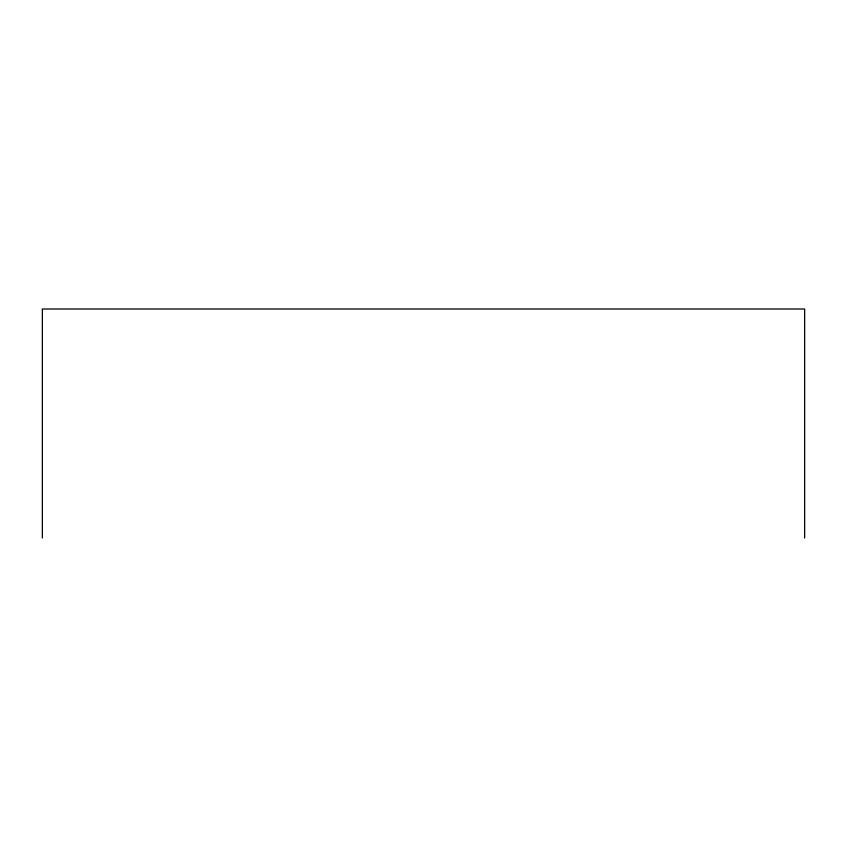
<?xml version="1.0" encoding="UTF-8"?>
<svg xmlns="http://www.w3.org/2000/svg" width="847" height="847" viewBox="0 0 847 847"><rect width="100%" height="100%" fill="white"/><g stroke="black" fill="none" stroke-linecap="round" stroke-linejoin="round"><path stroke-width="1.27" d="M804.65 537.993L804.65 309.007L42.35 309.007L42.35 537.993"/></g></svg>
